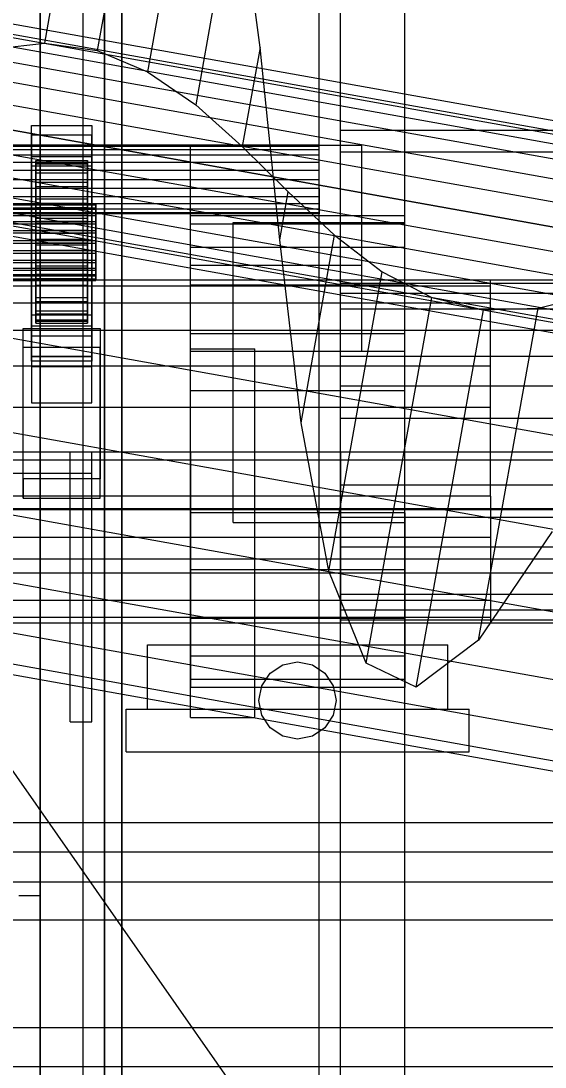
# Model space of a CAD drawing. Header units: millimetres. Extents: x -1970 to 59977, y -65068 to 6837.
# Drawn here: x 1250.5 to 1372.7, y -33657 to -33413 of the extents above; entities that cross this region are included whole.
import ezdxf

# ---------------------------------------------------------------- set-up
doc = ezdxf.new("R2010")
doc.units = ezdxf.units.MM
for name, color, linetype, lineweight in [('COTAS_O', 1, 'Continuous', 0), ('frontal_C03', 7, 'Continuous', 0), ('frontal_dos-mix', 7, 'Continuous', 0), ('frontal_secador', 7, 'Continuous', 0), ('frontal_tolva', 7, 'Continuous', 0)]:
    doc.layers.add(name, color=color, linetype=linetype, lineweight=lineweight)
doc.dimstyles.new('R19_100', dxfattribs={"dimtxt": 250, "dimasz": 150, "dimexe": 150, "dimexo": 80, "dimgap": 100, "dimtad": 1, "dimtih": 1, "dimtoh": 1, "dimdsep": 46, "dimcen": 0.09, "dimadec": 0, "dimazin": 0, "dimtfac": 1, "dimtdec": 4, "dimtofl": 0, "dimtmove": 0, "dimatfit": 3, "dimfxl": 1, "dimtolj": 1, "dimtzin": 0, "dimarcsym": 0})

# ---------------------------------------------------------------- blocks, each defined once
blk = doc.blocks.new('*D39')
at = {"layer": 'COTAS_O', "color": 0, "lineweight": -2, "transparency": 16777216}
for p, q in [((-1725, -34320), (-1725, -33550)), ((1725, -34320), (1725, -33550)), ((-1575, -33700), (1575, -33700))]:
    blk.add_line(p, q, dxfattribs=at)
at = {"layer": 'COTAS_O', "color": 0, "transparency": 16777216}
for points in [[(-1575, -33675), (-1575, -33725), (-1725, -33700)], [(1575, -33675), (1575, -33725), (1725, -33700)]]:
    blk.add_solid(points, dxfattribs=at)
at = {"layer": 'Defpoints', "color": 0, "transparency": 16777216}
for p in [(1725, -33700), (-1725, -34400), (1725, -34400)]:
    blk.add_point(p, dxfattribs=at)

msp = doc.modelspace()

# ---------------------------------------------------------------- linework, layer by layer
at = {"layer": 'frontal_C03'}
for p, q in [((1270, -32314.944), (1270, -34875.113)), ((1274, -34875.113), (1274, -32314.944)), ((1270, -32318.841), (1270, -34879.011)), ((1270, -35001.792), (1270, -32441.623)), ((1274, -32441.623), (1274, -35001.792)), ((1253, -33439.659), (1253, -33437.413)), ((1253, -33437.413), (1267, -33437.413)), ((1253, -33484.187), (1253, -33437.413)), ((1267, -33437.413), (1267, -33439.659)), ((1267, -33437.413), (1267, -33484.187)), ((1267, -33439.659), (1253, -33439.659)), ((1253, -33439.659), (1253, -33486.433)), ((1267, -33486.433), (1267, -33439.659)), ((1253, -33446.846), (1253, -33444.6)), ((1253, -33444.6), (1267, -33444.6)), ((1253, -33491.374), (1253, -33444.6)), ((1254, -33455.548), (1254, -33445.554)), ((1254, -33445.554), (1254, -33446.374)), ((1254, -33445.554), (1266, -33445.554)), ((1254, -33446.027), (1254, -33445.554)), ((1254, -33455.772), (1254, -33446.027)), ((1254, -33446.027), (1266, -33446.027)), ((1254, -33447.763), (1254, -33446.027)), ((1266, -33446.374), (1266, -33445.554)), ((1266, -33445.554), (1266, -33455.548)), ((1266, -33445.554), (1266, -33446.027)), ((1266, -33446.027), (1266, -33455.772)), ((1266, -33446.027), (1266, -33447.763)), ((1267, -33444.6), (1267, -33446.846)), ((1267, -33444.6), (1267, -33491.374)), ((1267, -33446.846), (1253, -33446.846)), ((1253, -33446.846), (1253, -33493.62)), ((1254, -33455.936), (1254, -33446.374)), ((1254, -33446.374), (1254, -33448.433)), ((1254, -33446.374), (1266, -33446.374)), ((1254, -33456.594), (1254, -33447.763)), ((1254, -33447.763), (1266, -33447.763)), ((1254, -33450.641), (1254, -33447.763)), ((1254, -33456.911), (1254, -33448.433)), ((1254, -33448.433), (1254, -33451.589)), ((1254, -33448.433), (1266, -33448.433)), ((1266, -33448.433), (1266, -33446.374)), ((1266, -33446.374), (1266, -33455.936)), ((1266, -33447.763), (1266, -33456.594)), ((1266, -33447.763), (1266, -33450.641)), ((1266, -33451.589), (1266, -33448.433)), ((1266, -33448.433), (1266, -33456.911)), ((1267, -33493.62), (1267, -33446.846)), ((1254, -33457.957), (1254, -33450.641)), ((1254, -33450.641), (1266, -33450.641)), ((1254, -33454.467), (1254, -33450.641)), ((1266, -33450.641), (1266, -33457.957)), ((1266, -33450.641), (1266, -33454.467)), ((1254, -33458.407), (1254, -33451.589)), ((1254, -33451.589), (1254, -33455.629)), ((1254, -33451.589), (1266, -33451.589)), ((1266, -33455.629), (1266, -33451.589)), ((1266, -33451.589), (1266, -33458.407)), ((-1268, -33455.548), (1268, -33455.548)), ((-1268, -33455.772), (1268, -33455.772)), ((1254, -33459.77), (1254, -33454.467)), ((1254, -33454.467), (1266, -33454.467)), ((1254, -33458.98), (1254, -33454.467)), ((1254, -33455.936), (1254, -33455.548)), ((1266, -33455.548), (1254, -33455.548)), ((1254, -33455.548), (1254, -33455.772)), ((1254, -33460.32), (1254, -33455.629)), ((1254, -33455.629), (1254, -33460.275)), ((1254, -33455.629), (1266, -33455.629)), ((1266, -33455.772), (1254, -33455.772)), ((1254, -33455.772), (1254, -33456.594)), ((1266, -33454.467), (1266, -33459.77)), ((1266, -33454.467), (1266, -33458.98)), ((1266, -33455.548), (1266, -33455.936)), ((1266, -33455.772), (1266, -33455.548)), ((1266, -33460.275), (1266, -33455.629)), ((1266, -33455.629), (1266, -33460.32)), ((1266, -33456.594), (1266, -33455.772)), ((1268, -33455.936), (1268, -33455.548)), ((1268, -33455.548), (1268, -33455.772)), ((1268, -33455.772), (1268, -33456.594)), ((-1268, -33455.936), (1268, -33455.936)), ((-1268, -33456.594), (1268, -33456.594)), ((-1268, -33456.911), (1268, -33456.911)), ((-1268, -33457.957), (1268, -33457.957)), ((1254, -33456.911), (1254, -33455.936)), ((1266, -33455.936), (1254, -33455.936)), ((1266, -33456.594), (1254, -33456.594)), ((1254, -33456.594), (1254, -33457.957)), ((1254, -33458.407), (1254, -33456.911)), ((1266, -33456.911), (1254, -33456.911)), ((1266, -33457.957), (1254, -33457.957)), ((1254, -33457.957), (1254, -33459.77)), ((1266, -33455.936), (1266, -33456.911)), ((1266, -33457.957), (1266, -33456.594)), ((1266, -33456.911), (1266, -33458.407)), ((1266, -33459.77), (1266, -33457.957)), ((1268, -33456.911), (1268, -33455.936)), ((1268, -33456.594), (1268, -33457.957)), ((1268, -33458.407), (1268, -33456.911)), ((1268, -33457.957), (1268, -33459.77)), ((-1268, -33458.407), (1268, -33458.407)), ((-1268, -33459.77), (1268, -33459.77)), ((-1268, -33460.32), (1268, -33460.32)), ((1254, -33460.32), (1254, -33458.407)), ((1266, -33458.407), (1254, -33458.407)), ((1254, -33461.907), (1254, -33458.98)), ((1254, -33458.98), (1266, -33458.98)), ((1254, -33463.872), (1254, -33458.98)), ((1266, -33459.77), (1254, -33459.77)), ((1254, -33459.77), (1254, -33461.907)), ((1254, -33460.275), (1254, -33462.521)), ((1266, -33460.275), (1254, -33460.275)), ((1254, -33460.275), (1254, -33465.212)), ((1254, -33462.521), (1254, -33460.32)), ((1266, -33460.32), (1254, -33460.32)), ((1266, -33458.407), (1266, -33460.32)), ((1266, -33458.98), (1266, -33461.907)), ((1266, -33458.98), (1266, -33463.872)), ((1266, -33461.907), (1266, -33459.77)), ((1266, -33462.521), (1266, -33460.275)), ((1266, -33465.212), (1266, -33460.275)), ((1266, -33460.32), (1266, -33462.521)), ((1268, -33460.32), (1268, -33458.407)), ((1268, -33459.77), (1268, -33461.907)), ((1268, -33462.521), (1268, -33460.32)), ((-1268, -33461.907), (1268, -33461.907)), ((1268, -33462.521), (-1268, -33462.521)), ((1266, -33461.907), (1254, -33461.907)), ((1254, -33461.907), (1254, -33464.224)), ((1254, -33462.521), (1266, -33462.521)), ((1254, -33464.86), (1254, -33462.521)), ((1266, -33464.224), (1266, -33461.907)), ((1266, -33462.521), (1266, -33464.86)), ((1268, -33461.907), (1268, -33464.224)), ((1268, -33464.86), (1268, -33462.521)), ((-1268, -33464.224), (1268, -33464.224)), ((-1268, -33464.86), (1268, -33464.86)), ((1254, -33464.224), (1254, -33463.872)), ((1254, -33463.872), (1266, -33463.872)), ((1254, -33468.809), (1254, -33463.872)), ((1266, -33464.224), (1254, -33464.224)), ((1254, -33464.224), (1254, -33466.563)), ((1254, -33467.177), (1254, -33464.86)), ((1254, -33464.86), (1254, -33465.212)), ((1266, -33464.86), (1254, -33464.86)), ((1254, -33465.212), (1254, -33470.104)), ((1254, -33465.212), (1266, -33465.212)), ((1266, -33463.872), (1266, -33464.224)), ((1266, -33463.872), (1266, -33468.809)), ((1266, -33466.563), (1266, -33464.224)), ((1266, -33465.212), (1266, -33464.86)), ((1266, -33464.86), (1266, -33467.177)), ((1266, -33470.104), (1266, -33465.212)), ((1268, -33464.224), (1268, -33466.563)), ((1268, -33467.177), (1268, -33464.86)), ((-1268, -33466.563), (1268, -33466.563)), ((-1268, -33467.177), (1268, -33467.177)), ((1254, -33466.563), (1254, -33468.809)), ((1266, -33466.563), (1254, -33466.563)), ((1254, -33466.563), (1254, -33468.764)), ((1254, -33469.314), (1254, -33467.177)), ((1254, -33467.177), (1254, -33470.104)), ((1266, -33467.177), (1254, -33467.177)), ((1266, -33468.809), (1266, -33466.563)), ((1266, -33468.764), (1266, -33466.563)), ((1266, -33470.104), (1266, -33467.177)), ((1266, -33467.177), (1266, -33469.314)), ((1268, -33466.563), (1268, -33468.764)), ((1268, -33469.314), (1268, -33467.177)), ((-1268, -33468.764), (1268, -33468.764)), ((-1268, -33469.314), (1268, -33469.314)), ((1254, -33468.764), (1254, -33473.456)), ((1266, -33468.764), (1254, -33468.764)), ((1254, -33468.764), (1254, -33470.677)), ((1254, -33468.809), (1266, -33468.809)), ((1254, -33473.456), (1254, -33468.809)), ((1254, -33471.127), (1254, -33469.314)), ((1254, -33469.314), (1254, -33474.617)), ((1266, -33469.314), (1254, -33469.314)), ((1254, -33470.104), (1254, -33474.617)), ((1254, -33470.104), (1266, -33470.104)), ((1266, -33473.456), (1266, -33468.764)), ((1266, -33470.677), (1266, -33468.764)), ((1266, -33468.809), (1266, -33473.456)), ((1266, -33474.617), (1266, -33469.314)), ((1266, -33469.314), (1266, -33471.127)), ((1266, -33474.617), (1266, -33470.104)), ((1268, -33468.764), (1268, -33470.677)), ((1268, -33471.127), (1268, -33469.314)), ((-1268, -33470.677), (1268, -33470.677)), ((-1268, -33471.127), (1268, -33471.127)), ((-1268, -33472.173), (1268, -33472.173)), ((-1268, -33472.49), (1268, -33472.49)), ((1254, -33470.677), (1254, -33477.495)), ((1266, -33470.677), (1254, -33470.677)), ((1254, -33470.677), (1254, -33472.173)), ((1254, -33472.49), (1254, -33471.127)), ((1254, -33471.127), (1254, -33478.443)), ((1266, -33471.127), (1254, -33471.127)), ((1254, -33472.173), (1254, -33480.651)), ((1266, -33472.173), (1254, -33472.173)), ((1254, -33472.173), (1254, -33473.148)), ((1254, -33473.312), (1254, -33472.49)), ((1254, -33472.49), (1254, -33481.321)), ((1266, -33472.49), (1254, -33472.49)), ((1266, -33477.495), (1266, -33470.677)), ((1266, -33472.173), (1266, -33470.677)), ((1266, -33478.443), (1266, -33471.127)), ((1266, -33471.127), (1266, -33472.49)), ((1266, -33480.651), (1266, -33472.173)), ((1266, -33473.148), (1266, -33472.173)), ((1266, -33481.321), (1266, -33472.49)), ((1266, -33472.49), (1266, -33473.312)), ((1268, -33470.677), (1268, -33472.173)), ((1268, -33472.49), (1268, -33471.127)), ((1268, -33472.173), (1268, -33473.148)), ((1268, -33473.312), (1268, -33472.49)), ((-1268, -33473.148), (1268, -33473.148)), ((-1268, -33473.312), (1268, -33473.312)), ((-1268, -33473.536), (1268, -33473.536)), ((1254, -33473.148), (1254, -33482.71)), ((1266, -33473.148), (1254, -33473.148)), ((1254, -33473.148), (1254, -33473.536)), ((1254, -33473.536), (1254, -33473.312)), ((1254, -33473.312), (1254, -33483.057)), ((1266, -33473.312), (1254, -33473.312)), ((1254, -33473.456), (1266, -33473.456)), ((1254, -33477.495), (1254, -33473.456)), ((1254, -33473.536), (1254, -33483.53)), ((1266, -33473.536), (1254, -33473.536)), ((1254, -33474.617), (1254, -33478.443)), ((1254, -33474.617), (1266, -33474.617)), ((1266, -33482.71), (1266, -33473.148)), ((1266, -33473.536), (1266, -33473.148)), ((1266, -33483.057), (1266, -33473.312)), ((1266, -33473.312), (1266, -33473.536)), ((1266, -33473.456), (1266, -33477.495)), ((1266, -33483.53), (1266, -33473.536)), ((1266, -33478.443), (1266, -33474.617)), ((1268, -33473.148), (1268, -33473.536)), ((1268, -33473.536), (1268, -33473.312)), ((1254, -33477.495), (1266, -33477.495)), ((1254, -33480.651), (1254, -33477.495)), ((1266, -33477.495), (1266, -33480.651)), ((1254, -33478.443), (1254, -33481.321)), ((1254, -33478.443), (1266, -33478.443)), ((1266, -33481.321), (1266, -33478.443)), ((1253, -33492.344), (1253, -33481.565)), ((1253, -33481.565), (1267, -33481.565)), ((1253, -33491.309), (1253, -33481.565)), ((1254, -33480.651), (1266, -33480.651)), ((1254, -33482.71), (1254, -33480.651)), ((1254, -33481.321), (1254, -33483.057)), ((1254, -33481.321), (1266, -33481.321)), ((1266, -33480.651), (1266, -33482.71)), ((1266, -33483.057), (1266, -33481.321)), ((1267, -33481.565), (1267, -33492.344)), ((1267, -33481.565), (1267, -33491.309)), ((1251, -33489.2), (1251, -33484.709)), ((1251, -33484.709), (1269, -33484.709)), ((1251, -33519.789), (1251, -33484.709)), ((1267, -33484.187), (1253, -33484.187)), ((1253, -33484.187), (1253, -33486.433)), ((1254, -33482.71), (1266, -33482.71)), ((1254, -33483.53), (1254, -33482.71)), ((1254, -33483.057), (1254, -33483.53)), ((1254, -33483.057), (1266, -33483.057)), ((1254, -33483.53), (1266, -33483.53)), ((1266, -33482.71), (1266, -33483.53)), ((1266, -33483.53), (1266, -33483.057)), ((1267, -33486.433), (1267, -33484.187)), ((1269, -33484.709), (1269, -33489.2)), ((1269, -33484.709), (1269, -33519.789)), ((1253, -33486.433), (1267, -33486.433)), ((1269, -33489.2), (1251, -33489.2)), ((1251, -33524.281), (1251, -33489.2)), ((1269, -33524.281), (1269, -33489.2)), ((1267, -33491.309), (1253, -33491.309)), ((1253, -33491.309), (1253, -33502.089)), ((1267, -33491.374), (1253, -33491.374)), ((1253, -33491.374), (1253, -33493.62)), ((1267, -33492.344), (1253, -33492.344)), ((1253, -33492.344), (1253, -33502.089)), ((1267, -33502.089), (1267, -33491.309)), ((1267, -33493.62), (1267, -33491.374)), ((1267, -33502.089), (1267, -33492.344)), ((1253, -33493.62), (1267, -33493.62)), ((1253, -33502.089), (1267, -33502.089)), ((-1500, -33515.356), (1500, -33515.356)), ((1269, -33519.789), (1251, -33519.789)), ((1251, -33519.789), (1251, -33524.281)), ((1269, -33524.281), (1269, -33519.789)), ((1251, -33524.281), (1269, -33524.281)), ((1500, -33526.765), (-1500, -33526.765)), ((1500, -33527.05), (-1500, -33527.05)), ((-1500, -33538.458), (1500, -33538.458)), ((-1500, -33613.77), (1500, -33613.77)), ((1500, -33622.753), (-1500, -33622.753)), ((1500, -33647.876), (-1500, -33647.876)), ((-1500, -33656.859), (1500, -33656.859))]:
    msp.add_line(p, q, dxfattribs=at)
at = {"layer": 'frontal_dos-mix'}
for p, q in [((1952.96, -33542.881), (174.989, -33225.002)), ((1953.091, -33542.143), (175.121, -33224.264)), ((1952.573, -33545.045), (174.602, -33227.165)), ((1951.957, -33548.486), (173.987, -33230.607)), ((1951.156, -33552.972), (173.185, -33235.092)), ((1904.292, -33530.994), (254.292, -33235.994)), ((1950.222, -33558.195), (172.251, -33240.315)), ((171.249, -33245.92), (1949.22, -33563.8)), ((1948.217, -33569.405), (170.247, -33251.525)), ((1947.284, -33574.628), (169.313, -33256.749)), ((1900, -33555), (250, -33260)), ((1946.482, -33579.113), (168.511, -33261.234)), ((1945.866, -33582.555), (167.896, -33264.675)), ((1945.348, -33585.456), (167.377, -33267.577)), ((1945.48, -33584.719), (167.509, -33266.839)), ((1895.708, -33579.006), (245.708, -33284.006)), ((1891.581, -33602.089), (241.581, -33307.089)), ((1887.778, -33623.362), (237.778, -33328.362)), ((1271.307, -33332.44), (1255.971, -33418.217)), ((1283.971, -33332.154), (1268.28, -33419.917)), ((1884.444, -33642.009), (234.444, -33347.009)), ((1293.701, -33348.276), (1280.013, -33424.84)), ((1881.708, -33657.311), (231.708, -33362.311)), ((1879.675, -33668.682), (229.675, -33373.682)), ((1300.873, -33378.712), (1291.243, -33432.574)), ((1306.244, -33419.217), (1300.873, -33378.712)), ((1878.423, -33675.684), (228.423, -33380.684)), ((1878, -33678.049), (228, -33383.049)), ((1243.099, -33419.667), (1255.971, -33418.217)), ((1255.971, -33418.217), (1268.28, -33419.917)), ((1268.28, -33419.917), (1280.013, -33424.84)), ((1306.244, -33419.217), (1302.119, -33442.287)), ((1310.844, -33464.035), (1306.244, -33419.217)), ((1280.013, -33424.84), (1291.243, -33432.574)), ((1291.243, -33432.574), (1302.119, -33442.287)), ((1302.119, -33442.287), (1312.844, -33452.846)), ((1310.844, -33464.035), (1312.844, -33452.846)), ((1312.844, -33452.846), (1323.643, -33462.995)), ((1315.818, -33506.761), (1323.643, -33462.995)), ((1323.643, -33462.995), (1334.729, -33471.536)), ((1315.818, -33506.761), (1310.844, -33464.035)), ((1322.255, -33541.305), (1334.729, -33471.536)), ((1334.729, -33471.536), (1346.272, -33477.515)), ((1331.024, -33562.806), (1346.272, -33477.515)), ((1346.272, -33477.515), (1358.376, -33480.363)), ((1371.058, -33479.978), (1384.248, -33476.749)), ((1357.204, -33557.466), (1371.058, -33479.978)), ((1358.376, -33480.363), (1371.058, -33479.978)), ((1342.643, -33568.362), (1358.376, -33480.363)), ((1322.255, -33541.305), (1315.818, -33506.761)), ((1374.355, -33532.084), (1357.204, -33557.466)), ((1331.024, -33562.806), (1322.255, -33541.305)), ((1357.204, -33557.466), (1342.643, -33568.362)), ((1342.643, -33568.362), (1331.024, -33562.806))]:
    msp.add_line(p, q, dxfattribs=at)
at = {"layer": 'frontal_secador'}
for p, q in [((1340, -36000), (1340, -33000)), ((1265, -35980), (1265, -33075)), ((1270, -35980), (1270, -33075)), ((1320, -35980), (1320, -33075)), ((1325, -36000), (1325, -33075)), ((1325, -34600), (1325, -33075)), ((1325, -35980), (1325, -33075)), ((1255, -33377), (1255, -33617)), ((1255, -33446), (1255, -33377)), ((1325, -33438.5), (1325, -33388.5)), ((1325, -33438.5), (2125, -33438.5)), ((1325, -33443.5), (1325, -33438.5)), ((1320, -33442), (-1320, -33442)), ((1320, -33442.273), (-1320, -33442.273)), ((1320, -33443.072), (-1320, -33443.072)), ((1290, -33442), (1330, -33442)), ((1290, -33470), (1290, -33442)), ((1320, -33442.273), (1320, -33442)), ((1320, -33443.072), (1320, -33442.273)), ((1320, -33444.343), (1320, -33443.072)), ((1325, -33443.5), (2125, -33443.5)), ((1330, -33470), (1330, -33442)), ((1320, -33444.343), (-1320, -33444.343)), ((1320, -33446), (-1320, -33446)), ((1255, -33446), (1250, -33446)), ((1255, -33686), (1255, -33446)), ((1320, -33446), (1320, -33444.343)), ((1320, -33447.929), (1320, -33446)), ((1320, -33447.929), (-1320, -33447.929)), ((1320, -33450), (1320, -33447.929)), ((-1320, -33450), (1320, -33450)), ((1320, -33452.071), (1320, -33450)), ((1320, -33452.071), (-1320, -33452.071)), ((1320, -33452.071), (1320, -33454)), ((1320, -33454), (-1320, -33454)), ((1320, -33455.657), (-1320, -33455.657)), ((1320, -33454), (1320, -33455.657)), ((1320, -33455.657), (1320, -33456.928)), ((1320, -33456.928), (-1320, -33456.928)), ((1320, -33457.727), (-1320, -33457.727)), ((1320, -33458), (-1320, -33458)), ((1320, -33456.928), (1320, -33457.727)), ((1320, -33457.727), (1320, -33458)), ((1290, -33460.374), (1290, -33458.5)), ((1340, -33458.5), (1290, -33458.5)), ((1290, -33465.869), (1290, -33460.374)), ((1340, -33460.374), (1290, -33460.374)), ((1300, -33460), (1340, -33460)), ((1300, -33490), (1300, -33460)), ((1340, -33460.374), (1340, -33458.5)), ((1340, -33490), (1340, -33460)), ((1340, -33465.869), (1340, -33460.374)), ((1290, -33474.609), (1290, -33465.869)), ((1340, -33465.869), (1290, -33465.869)), ((1340, -33474.609), (1340, -33465.869)), ((1290, -33470), (1330, -33470)), ((1290, -33490), (1290, -33470)), ((1330, -33490), (1330, -33470)), ((1360, -33473.5), (-1360, -33473.5)), ((1360, -33474.863), (-1360, -33474.863)), ((1290, -33486), (1290, -33474.609)), ((1340, -33474.609), (1290, -33474.609)), ((1325, -33474.269), (1325, -33473.5)), ((1430, -33473.5), (1325, -33473.5)), ((1325, -33476.545), (1325, -33474.269)), ((1430, -33474.269), (1325, -33474.269)), ((1340, -33486), (1340, -33474.609)), ((1360, -33474.863), (1360, -33473.5)), ((1360, -33478.859), (1360, -33474.863)), ((1325, -33480.241), (1325, -33476.545)), ((1430, -33476.545), (1325, -33476.545)), ((1360, -33478.859), (-1360, -33478.859)), ((1360, -33485.216), (1360, -33478.859)), ((1325, -33485.216), (1325, -33480.241)), ((1430, -33480.241), (1325, -33480.241)), ((1360, -33485.216), (-1360, -33485.216)), ((1290, -33499.265), (1290, -33486)), ((1340, -33486), (1290, -33486)), ((1325, -33491.277), (1325, -33485.216)), ((1430, -33485.216), (1325, -33485.216)), ((1340, -33499.265), (1340, -33486)), ((1360, -33493.5), (1360, -33485.216)), ((1290, -33489.5), (1305, -33489.5)), ((1290, -33575.5), (1290, -33489.5)), ((1305, -33575.5), (1305, -33489.5)), ((1290, -33490), (1330, -33490)), ((1300, -33490), (1340, -33490)), ((1300, -33530), (1300, -33490)), ((1325, -33498.193), (1325, -33491.277)), ((1430, -33491.277), (1325, -33491.277)), ((1340, -33530), (1340, -33490)), ((1360, -33493.5), (-1360, -33493.5)), ((1360, -33503.147), (1360, -33493.5)), ((1290, -33513.5), (1290, -33499.265)), ((1340, -33499.265), (1290, -33499.265)), ((1325, -33505.696), (1325, -33498.193)), ((1430, -33498.193), (1325, -33498.193)), ((1340, -33513.5), (1340, -33499.265)), ((1360, -33503.147), (-1360, -33503.147)), ((1360, -33513.5), (1360, -33503.147)), ((1325, -33513.5), (1325, -33505.696)), ((1430, -33505.696), (1325, -33505.696)), ((-1360, -33513.5), (1360, -33513.5)), ((1204, -33513.5), (1267, -33513.5)), ((1262, -33513.5), (1267, -33513.5)), ((1262, -33576.5), (1262, -33513.5)), ((1267, -33576.5), (1267, -33513.5)), ((1267, -33518.5), (1267, -33513.5)), ((1290, -33513.5), (1290, -33527.735)), ((1290, -33513.5), (1340, -33513.5)), ((1325, -33513.5), (1325, -33521.304)), ((1325, -33513.5), (1430, -33513.5)), ((1340, -33527.735), (1340, -33513.5)), ((1360, -33523.853), (1360, -33513.5)), ((1204, -33518.5), (1267, -33518.5)), ((1325, -33521.304), (1325, -33528.807)), ((1430, -33521.304), (1325, -33521.304)), ((1360, -33523.853), (-1360, -33523.853)), ((1360, -33523.853), (1360, -33533.5)), ((1290, -33527.735), (1290, -33541)), ((1340, -33527.735), (1290, -33527.735)), ((1325, -33528.807), (1325, -33535.723)), ((1430, -33528.807), (1325, -33528.807)), ((1340, -33527.735), (1340, -33541)), ((1300, -33530), (1340, -33530)), ((1360, -33533.5), (-1360, -33533.5)), ((1360, -33533.5), (1360, -33541.784)), ((1325, -33535.723), (1325, -33541.784)), ((1430, -33535.723), (1325, -33535.723)), ((1290, -33541), (1290, -33552.391)), ((1340, -33541), (1290, -33541)), ((1340, -33541), (1340, -33552.391)), ((1360, -33541.784), (-1360, -33541.784)), ((1325, -33541.784), (1325, -33546.759)), ((1430, -33541.784), (1325, -33541.784)), ((1360, -33541.784), (1360, -33548.141)), ((1360, -33548.141), (-1360, -33548.141)), ((1325, -33546.759), (1325, -33550.455)), ((1430, -33546.759), (1325, -33546.759)), ((1360, -33548.141), (1360, -33552.137)), ((1325, -33550.455), (1325, -33552.731)), ((1430, -33550.455), (1325, -33550.455)), ((1360, -33552.137), (-1360, -33552.137)), ((1290, -33552.391), (1290, -33561.131)), ((1340, -33552.391), (1290, -33552.391)), ((1325, -33552.731), (1325, -33553.5)), ((1430, -33552.731), (1325, -33552.731)), ((1340, -33552.391), (1340, -33561.131)), ((1360, -33552.137), (1360, -33553.5)), ((1360, -33553.5), (-1360, -33553.5)), ((1430, -33553.5), (1325, -33553.5)), ((1280, -33558.5), (1350, -33558.5)), ((1280, -33573.5), (1280, -33558.5)), ((1350, -33573.5), (1350, -33558.5)), ((1290, -33561.131), (1290, -33566.626)), ((1340, -33561.131), (1290, -33561.131)), ((1311.556, -33563.185), (1315, -33562.5)), ((1315, -33562.5), (1318.444, -33563.185)), ((1340, -33561.131), (1340, -33566.626)), ((1306.685, -33568.056), (1308.636, -33565.136)), ((1308.636, -33565.136), (1311.556, -33563.185)), ((1318.444, -33563.185), (1321.364, -33565.136)), ((1321.364, -33565.136), (1323.315, -33568.056)), ((1290, -33566.626), (1290, -33568.5)), ((1340, -33566.626), (1290, -33566.626)), ((1340, -33566.626), (1340, -33568.5)), ((1340, -33568.5), (1290, -33568.5)), ((1306, -33571.5), (1306.685, -33568.056)), ((1323.315, -33568.056), (1324, -33571.5)), ((1306.685, -33574.944), (1306, -33571.5)), ((1324, -33571.5), (1323.315, -33574.944)), ((1275, -33573.5), (1355, -33573.5)), ((1275, -33583.5), (1275, -33573.5)), ((1280, -33573.5), (1350, -33573.5)), ((1308.636, -33577.864), (1306.685, -33574.944)), ((1323.315, -33574.944), (1321.364, -33577.864)), ((1355, -33583.5), (1355, -33573.5)), ((1262, -33576.5), (1267, -33576.5)), ((1290, -33575.5), (1305, -33575.5)), ((1311.556, -33579.815), (1308.636, -33577.864)), ((1315, -33580.5), (1311.556, -33579.815)), ((1318.444, -33579.815), (1315, -33580.5)), ((1321.364, -33577.864), (1318.444, -33579.815)), ((1275, -33583.5), (1355, -33583.5)), ((1250, -33617), (1255, -33617)), ((1255, -33617), (1255, -33686))]:
    msp.add_line(p, q, dxfattribs=at)
at = {"layer": 'frontal_tolva'}
for p, q in [((1769.584, -34332.806), (722.584, -32835.806)), ((1725, -33600), (-1725, -33600)), ((1725, -33606.849), (-1725, -33606.849))]:
    msp.add_line(p, q, dxfattribs=at)

# ---------------------------------------------------------------- dimensions: what is measured, and where the dimension line sits
at = {"layer": 'COTAS_O'}
dim = msp.add_aligned_dim(p1=(-1725, -34400), p2=(1725, -34400), distance=700, text='<> O', dimstyle='R19_100', dxfattribs=at)
dim.commit()
dim.dimension.update_dxf_attribs({"geometry": '*D39', "text_midpoint": (0, -33700)})

doc.saveas('drawing.dxf')
